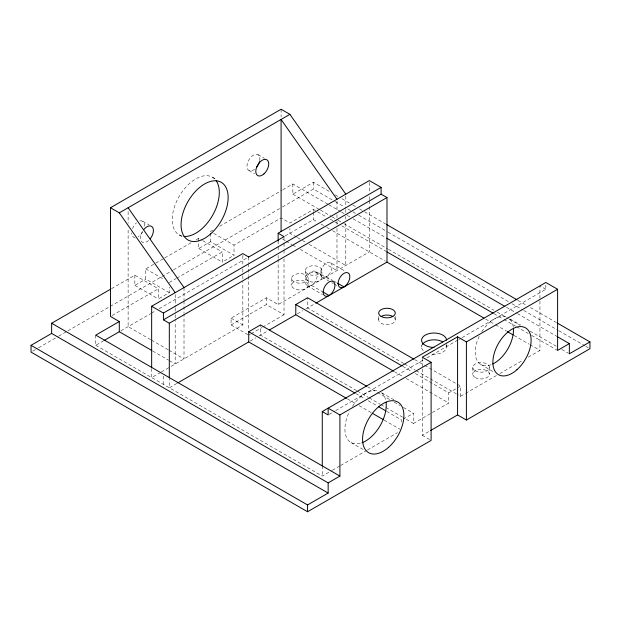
<?xml version="1.0" encoding="UTF-8"?>
<svg xmlns="http://www.w3.org/2000/svg" width="621" height="621" viewBox="0 0 621 621"><rect width="100%" height="100%" fill="white"/><g stroke="black" fill="none" stroke-linecap="round" stroke-linejoin="round"><path stroke-width="0.47" stroke-dasharray="3.1 2.33" d="M111.547 288.649L134.842 275.204L158.378 288.788L158.378 298.98L169.308 292.67L169.308 287.112M169.308 292.67L145.772 279.085L145.772 268.893L163.975 258.383M164.798 257.909L191.276 242.625M196.236 239.753L198.72 238.324L201.965 240.195M212.98 230.088L210.488 231.532L212.918 232.937M219.64 226.246L282.035 190.22M282.865 189.739L292.848 183.979L328.043 204.293M134.842 275.204L134.842 285.388L145.772 279.085M198.72 238.324L198.72 248.516L210.488 241.716L234.016 255.309L234.016 245.116L281.088 217.94L289.906 223.04L313.442 209.448L316.78 211.381M292.848 183.979L292.848 194.163L313.442 182.279L330.201 191.951M32.727 351.144L37.757 348.241M38.595 347.752L57.862 336.629M58.7 336.147L67.084 331.303M67.922 330.822L172.661 270.352M173.5 269.863L281.6 207.453M282.439 206.972L313.442 189.071L334.393 201.165M112.122 315.491L158.378 288.788M169.308 282.477L175.922 278.658M176.752 278.177L222.256 251.909L222.256 262.101L234.016 255.309M95.766 335.123L95.766 345.315L103.07 341.1M120.901 330.807L150.693 313.605M151.524 313.124L155.708 310.71M159.046 308.777L247.647 257.63M285.093 236.003L313.442 219.64L317.61 222.046M247.926 334.665L231.074 324.938L231.074 318.146L266.378 297.762L278.146 304.554L369.332 251.909L369.332 207.329M231.074 324.938L266.378 304.554L284.022 314.746L284.022 258.81M160.583 372.429L151.656 377.584L151.656 367.391M161.39 371.963L170.317 366.809M171.132 366.343L242.842 324.938L242.842 282.524M248.726 335.123L250.372 334.176M251.187 333.702L261.86 327.546M262.683 327.073L284.022 314.746M176.83 383.429L169.308 387.776L169.308 377.584M250.294 341.014L255.79 337.847M258.926 336.031L267.884 330.861M297.358 313.838L302.854 310.671M305.99 308.862L315.002 303.653M328.99 414.463L334.851 411.079M335.682 410.597L423.592 359.838M426.938 357.906L457.918 340.021M458.756 339.54L461.271 338.088M462.102 337.607L545.828 289.27L545.828 284.177M403.254 419.136L413.454 413.244L413.454 423.437L403.425 417.646M415.317 373.563L448.758 392.868L456.598 388.342M457.382 387.884L460.518 386.076L460.518 396.268L457.18 394.335M95.766 345.315L322.268 476.082L331.459 470.772M332.297 470.291L339.827 465.952M340.657 465.471L366.576 450.504M367.415 450.023L397.51 432.643M413.454 423.437L431.517 413.012M432.332 412.538L448.758 403.06L448.758 392.868M460.518 396.268L464.702 393.854M465.54 393.372L496.466 375.511M499.812 373.578L522.385 360.545M528.238 357.168L539.944 350.415L539.944 299.221M422.28 358.17L422.28 435.329L429.67 431.059M545.828 289.27L539.944 285.877L539.944 298.266M335.224 194.854L338.577 196.795M341.93 198.728L351.983 204.534M352.821 205.015L356.175 206.948M359.528 208.889L363.72 211.303M364.55 211.784L385.501 223.878M517.891 300.316L527.105 305.641M530.458 307.574L556.432 322.571M258.01 154.652L264.43 158.355M335.224 201.646L344.445 206.972M347.799 208.904L351.983 211.326M352.821 211.808L357.851 214.711M358.69 215.192L387.178 231.641M388.016 232.13L508.677 301.79M512.022 303.723L522.921 310.011M523.759 310.492L558.108 330.333M558.947 330.814L584.92 345.812M585.758 346.293L588.273 347.744M328.882 204.775L340.611 211.551M341.449 212.033L346.479 214.936M347.318 215.425L349.825 216.869M353.178 218.809L385.858 237.672M506.519 307.333L516.571 313.139M517.409 313.628L556.789 336.365M510.276 319.039L520.708 325.062M292.848 194.163L319.66 209.65M320.498 210.131L331.397 216.418M332.235 216.9L337.257 219.803M338.096 220.292L343.126 223.195M343.964 223.676L387.535 248.835M388.373 249.316L493.951 310.267M497.297 312.208L508.195 318.495M509.034 318.977L519.924 325.264M529.977 331.071L556.789 346.549M561.819 349.452L568.518 353.326M248.858 170.503L254.47 173.748M317.61 211.862L326.786 217.156M330.124 219.081L334.3 221.495M335.13 221.976L338.468 223.902M341.806 225.827L386.177 251.443M493.974 313.683L503.165 318.984M504.004 319.473L515.702 326.227M516.54 326.708L528.238 333.461M531.584 335.394L557.596 350.407M320.948 223.979L325.955 226.867M326.786 227.348L329.293 228.792M332.631 230.717L385.377 261.169M485.614 319.047L494.805 324.348M495.643 324.837L506.511 331.109M514.033 335.449L529.076 344.135M529.915 344.616L539.944 350.415M212.421 177.233L215.627 179.089M296.582 237.082L289.906 233.224L289.906 228.598M297.42 237.564L301.589 239.97M302.419 240.451L305.757 242.376M309.095 244.301L345.796 265.493L345.796 223.086M330.488 262.737A8.321 4.805 -60 0 1 327.849 275.623A8.321 4.805 -60 0 1 320.646 271.462A8.321 4.805 -60 0 1 330.488 262.737L345.734 271.54M282.749 239.287L285.256 240.731M286.087 241.212L291.932 244.581M292.763 245.062L296.931 247.476M300.269 249.401L336.978 270.593L336.978 228.179M480.825 364.488L493.664 371.901M326.328 276.733L332.747 280.444M333.547 280.909L336.761 282.757M315.569 271.354A8.321 4.805 -60 0 1 312.937 284.239A8.321 4.805 -60 0 1 305.726 280.079A8.321 4.805 -60 0 1 315.569 271.354L330.814 280.149M322.167 277.152L328.587 280.855M331.793 282.71L333.399 283.634M334.199 284.1L336.605 285.489M311.408 285.35L321.841 291.373M307.255 285.761L322.493 294.564M213.733 233.403L234.016 245.116M414.549 359.536L423.739 364.845M424.578 365.327L456.342 383.662M457.18 384.143L460.518 386.076M202.78 240.669L222.256 251.909M403.681 363.448L307.558 307.954L307.558 297.762M404.519 363.929L415.387 370.209M416.217 370.69L456.342 393.854M179.135 234.878L183.148 237.191M198.72 248.516L222.256 262.101M402.781 366.328L411.979 371.637M142.698 221.223L149.118 224.934M394.42 371.692L402.781 376.52M406.126 378.445L448.758 403.06M135.153 238.006L133.546 237.075A9.152 5.286 -60 0 1 131.652 232.891M381.799 392.814L393.83 399.761M367.485 386.704L376.675 392.014M377.514 392.495L390.05 399.738M394.234 402.152L400.079 405.529M403.425 407.454L413.454 413.244M145.772 268.893L163.626 279.202M231.074 318.146L242.842 324.938M356.617 390.625L260.494 335.123L260.494 324.938M357.455 391.106L368.315 397.378M369.153 397.859L380.021 404.131M380.859 404.62L385.036 407.027M385.874 407.516L402.587 417.165M355.717 393.497L364.907 398.806M368.253 400.739L377.452 406.049M386.642 411.358L401.686 420.044L401.686 422.823M422.28 435.329L429.499 439.497M347.356 398.861L355.717 403.689M359.062 405.622L371.599 412.856M384.135 420.099L400.017 429.266M134.842 285.388L158.378 298.98M350.966 442.501L363.805 449.915M150.647 339.64L128.12 326.638L128.12 229.017M151.477 340.122L168.159 349.755M168.997 350.236L184.01 358.899L184.01 313.597M152.665 350.997L168.516 360.141M169.347 360.622L175.184 363.999L175.184 321.585M489.433 367.391L489.433 374.184M472.791 367.391L472.791 374.184M446.53 344.469L446.53 347.015M421.566 345.315L421.566 347.015M395.298 316.446L395.298 319.838M378.663 316.446L378.663 319.838M369.332 182.489L369.332 192.044M369.332 196.818L369.332 199.683M369.332 200.637L369.332 206.374M345.796 196.096L345.796 208.625M345.796 209.588L345.796 212.483M345.796 216.333L345.796 219.229M336.978 201.188L336.978 210.83M336.978 214.68L336.978 220.471M336.978 221.433L336.978 224.321M322.268 465.897L322.268 476.082M321.88 270.523A8.321 4.805 0 0 1 309.398 274.684A8.321 4.805 0 0 1 309.398 266.362A8.321 4.805 0 0 1 321.88 270.523L321.88 277.315A8.321 4.805 0 0 1 309.398 281.476A8.321 4.805 0 0 1 309.398 273.155A8.321 4.805 0 0 1 321.88 277.315M313.442 182.279L313.442 189.071M313.442 209.448L313.442 211.303M313.442 212.227L313.442 219.64M308.272 278.379A8.321 4.805 0 0 1 295.79 282.539A8.321 4.805 0 0 1 295.79 274.218A8.321 4.805 0 0 1 308.272 278.379L308.272 285.171A8.321 4.805 0 0 1 295.79 289.332A8.321 4.805 0 0 1 295.79 281.01A8.321 4.805 0 0 1 308.272 285.171M305.237 270.523L305.237 277.315M291.629 278.379L291.629 285.171M284.022 236.624L284.022 242.407M284.022 243.378L284.022 249.161M284.022 250.123L284.022 254.952M281.088 109.249L281.088 116.942M278.146 240.94L278.146 245.761M278.146 246.723L278.146 251.544M278.146 255.394L278.146 258.289M278.146 259.252L278.146 304.554M266.378 297.762L266.378 304.554M248.726 257.001L248.726 262.792M248.726 263.754L248.726 275.328M248.726 276.291L248.726 330.302M242.842 255.534L242.842 265.175M242.842 269.033L242.842 274.816M242.842 275.778L242.842 281.561M210.488 233.38L210.488 241.716M184.01 287.57L184.01 300.106M184.01 301.069L184.01 312.635M175.184 294.595L175.184 307.123M175.184 308.094L175.184 313.877M175.184 314.839L175.184 320.622M163.424 376.039L163.424 384.376M128.12 211.621L128.12 223.218M446.103 345.152A12.482 7.204 0 0 1 430.819 353.978M423.235 350.617A12.482 7.204 0 0 1 421.993 345.152M394.188 317.44A8.321 4.805 0 0 1 386.984 324.643A8.321 4.805 0 0 1 379.773 317.44M381.636 392.907A29.226 16.876 -60 0 1 385.54 399.497M360.234 443.332A29.226 16.876 -60 0 1 349.607 411.273M352.472 406.32A29.226 16.876 -60 0 1 378.585 391.145M509.818 319.163A27.037 15.61 -60 0 1 513.303 327.244M491.025 364.729A27.037 15.61 -60 0 1 479.179 336.388M481.741 331.754A27.037 15.61 -60 0 1 507.147 317.277M148.621 240.498A9.152 5.286 -60 0 1 141.347 241.22A9.152 5.286 -60 0 1 142.372 231.602M254.556 169.285A9.152 5.286 -60 0 1 246.964 166.529A9.152 5.286 -60 0 1 254.183 154.722A9.152 5.286 -60 0 1 259.687 160.901M139.795 220.967A9.152 5.286 -60 0 1 144.499 226.774M142.698 231.796A9.152 5.286 -60 0 1 138.126 236.624M132.521 228.652A9.152 5.286 -60 0 1 136.449 222.9M182.287 236.104A33.278 19.212 -60 0 1 179.135 196.446A33.278 19.212 -60 0 1 215.06 179.345M475.228 370.791A8.321 4.805 0 0 0 489.146 368.641A8.321 4.805 0 0 0 478.962 362.757A8.321 4.805 0 0 0 475.228 370.791M475.228 377.584A8.321 4.805 0 0 0 489.146 375.433A8.321 4.805 0 0 0 478.962 369.549A8.321 4.805 0 0 0 475.228 377.584"/><path stroke-width="0.93" d="M151.827 350.516L119.294 331.73L119.294 321.538L110.476 316.446L110.476 207.748L281.088 109.249L289.906 114.342L345.796 194.163M110.476 207.748L119.294 212.848L289.906 114.342M51.644 323.238L328.152 482.882L328.152 493.066L51.644 333.43L51.644 323.238L110.717 289.13M430.493 430.586L457.576 414.944L466.402 420.044L589.95 348.715L589.95 341.923L569.356 353.807L569.356 343.615L557.596 350.407L557.596 289.27L466.402 341.915L457.576 336.823L422.28 357.207L431.106 362.299L431.106 440.421L307.558 511.751L31.05 352.107L31.05 345.315L51.644 333.43M119.294 321.538L95.766 335.123L339.912 476.082L339.912 414.944L431.106 362.299M151.656 367.391L151.656 306.254L242.842 253.609L248.726 257.001M278.146 240.94L278.146 233.224L369.332 180.579L381.1 187.371L381.1 194.163L163.424 319.838L163.424 313.046L381.1 187.371M103.878 340.634L119.294 331.73M248.485 257.141L284.022 236.624L278.146 233.224M163.424 319.838L169.308 323.238L386.984 197.563L386.984 262.101L483.938 318.076M346.526 398.379L248.726 341.923L248.726 331.73L260.494 324.938L366.646 386.223M393.59 371.211L295.79 314.746L295.79 304.554L307.558 297.762L413.71 359.054M177.668 382.947L248.726 341.923M269.522 329.914L295.79 314.746M315.825 303.18L386.984 262.101M322.268 465.897L322.268 411.552L545.828 282.477L557.596 289.27M328.152 482.882L339.912 476.082M31.05 345.315L307.558 504.958L328.152 493.066M381.1 194.163L386.984 197.563M386.34 224.367L517.052 299.834M557.27 323.052L589.95 341.923M386.697 238.161L504.842 306.37M557.627 336.846L569.356 343.615M386.984 251.909L493.136 313.194M507.341 331.591L513.194 334.967M337.56 283.223L343.98 286.925M322.641 291.831L329.06 295.542M295.79 304.554L401.95 365.847M248.726 331.73L354.878 393.015M378.282 406.53L385.804 410.869M372.437 413.338L383.297 419.617M151.656 306.254L163.424 313.046M339.912 414.944L328.152 408.152L328.152 414.944L322.268 411.552M336.978 199.263L281.088 119.442L281.088 231.555M128.12 207.748L184.01 287.57M119.294 212.848L175.184 292.67M466.402 341.915L466.402 420.044M457.576 336.823L457.576 414.944M307.558 504.958L307.558 511.751M169.308 323.238L169.308 377.584M434.048 347.426A12.482 7.204 0 0 1 421.566 340.223A12.482 7.204 0 0 1 434.048 333.019A12.482 7.204 0 0 1 446.53 340.223M381.1 316.446A8.321 4.805 0 0 0 395.018 314.288A8.321 4.805 0 0 0 384.826 308.412A8.321 4.805 0 0 0 381.1 316.446A8.321 4.805 0 0 1 392.868 316.446M422.319 344.554A12.482 7.204 0 0 1 442.874 341.923M386.068 402.253A29.226 16.876 -60 0 1 361.989 442.765M513.396 328.152A27.037 15.61 -60 0 1 492.686 364.022M143.715 229.646A9.152 5.286 -60 0 1 152.556 227.27A9.152 5.286 -60 0 1 150.181 238.852M259.516 161.623A9.152 5.286 -60 0 1 256.667 167.181M216.155 180.703A33.278 19.212 -60 0 1 212.421 215.658A33.278 19.212 -60 0 1 184.01 236.384M388.575 447.345A29.226 16.876 -60 0 0 397.844 402.074A29.226 16.876 -60 0 0 363.269 432.736A29.226 16.876 -60 0 0 388.575 447.345M516.944 369.728A27.037 15.61 -60 0 0 525.521 327.841A27.037 15.61 -60 0 0 493.532 356.206A27.037 15.61 -60 0 0 516.944 369.728M330.582 294.432A8.321 4.805 -60 0 0 333.221 281.538A8.321 4.805 -60 0 0 323.378 290.271A8.321 4.805 -60 0 0 330.582 294.432M345.501 285.815A8.321 4.805 -60 0 0 348.14 272.93A8.321 4.805 -60 0 0 338.298 281.655A8.321 4.805 -60 0 0 345.501 285.815M263.933 173.927A9.152 5.286 -60 0 0 266.836 159.744A9.152 5.286 -60 0 0 256.007 169.347A9.152 5.286 -60 0 0 263.933 173.927M210.698 233.876A33.278 19.212 -60 0 0 221.247 182.326A33.278 19.212 -60 0 0 181.875 217.241A33.278 19.212 -60 0 0 210.698 233.876"/></g></svg>
